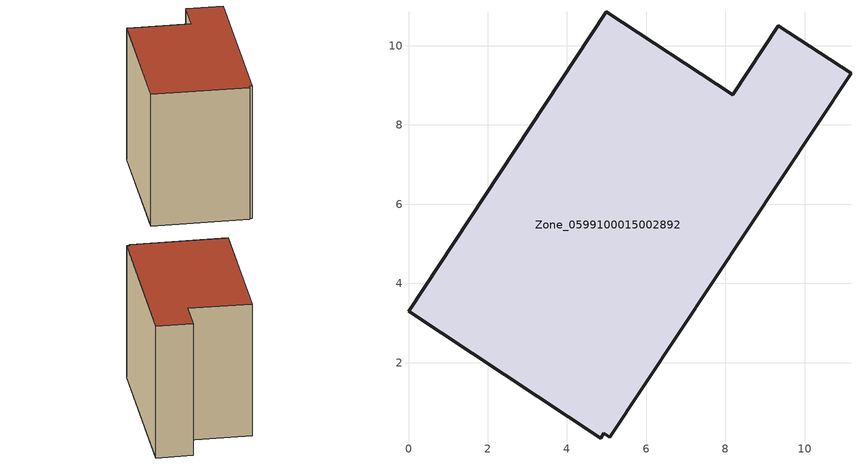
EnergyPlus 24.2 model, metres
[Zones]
Zone_0599100015002892
 floor ground (C_G): 4.93,0.22 4.85,0.1 0,3.29 5,10.85 8.18,8.76 9.33,10.51 11.17,9.3 5.08,0.12 z0.78
 wall outside (C_F): 4.85,0.1 4.93,0.22 5.08,0.12 11.17,9.3 9.33,10.51 8.18,8.76 5,10.85 0,3.29 4.85,0.1 z0.78:9.24
 roof outside (C_R): 4.93,0.22 5.08,0.12 11.17,9.3 9.33,10.51 8.18,8.76 5,10.85 0,3.29 4.85,0.1 z9.24
[BUILDING]
Pand.0599100015002892: North Axis=0; Terrain=City; Loads Convergence Tolerance Value=0.04; Temperature Convergence Tolerance Value=0.4; Solar Distribution=FullExterior; Maximum Number of Warmup Days=25; Minimum Number of Warmup Days=1
[Site:Location]
Rotterdam.The.Hague.AP_ZH_NLD Design_Conditions: Latitude=51.96; Longitude=4.45; Time Zone=1; Elevation=-4.5
[SITE:GROUNDTEMPERATURE:BUILDINGSURFACE]
18, 18, 18, 18, 18, 18, 18, 18, 18, 18, 18, 18
[MATERIAL] Thermal Absorptance=0.9; Solar Absorptance=0.7; Visible Absorptance=0.7
Name | Roughness | Thickness | Conductivity | Density | Specific Heat
G.TC.1965-1974 | MediumSmooth | 0.15 | 0.882353 | 540 | 1210
F.TC.1965-1974 | Rough | 0.3 | 0.697674 | 1920 | 840
R.TC.1965-1974 | MediumRough | 0.2 | 0.232558 | 1500 | 1000
[CONSTRUCTION]
C_G: G.TC.1965-1974
C_F: F.TC.1965-1974
C_R: R.TC.1965-1974
[ZONE]
Zone_0599100015002892: Type=1; Multiplier=1; Ceiling Height=Autocalculate; Volume=Autocalculate; Floor Area=autocalculate; Part of Total Floor Area=Yes
[ZONEINFILTRATION:DESIGNFLOWRATE]
Infil_Zone_0599100015002892: Zone or ZoneList or Space or SpaceList=Zone_0599100015002892; Schedule=AlwaysOn; Design Flow Rate Calculation Method=Flow/Area; Flow Rate per Floor Area=0.003; Constant Term Coefficient=1; Temperature Term Coefficient=0; Velocity Term Coefficient=0; Velocity Squared Term Coefficient=0
[HVACTEMPLATE:ZONE:IDEALLOADSAIRSYSTEM]
Zone_0599100015002892: Maximum Heating Supply Air Temperature=50; Minimum Cooling Supply Air Temperature=13; Maximum Heating Supply Air Humidity Ratio=0.0156; Minimum Cooling Supply Air Humidity Ratio=0.0077; Heating Limit=NoLimit; Cooling Limit=NoLimit; Dehumidification Control Type=ConstantSensibleHeatRatio; Cooling Sensible Heat Ratio=0.7; Dehumidification Setpoint=60; Humidification Control Type=None; Humidification Setpoint=30; Outdoor Air Method=None; Outdoor Air Flow Rate per Person=0.00944; Outdoor Air Flow Rate per Zone Floor Area=0; Outdoor Air Flow Rate per Zone=0; Demand Controlled Ventilation Type=None; Outdoor Air Economizer Type=NoEconomizer; Heat Recovery Type=None; Sensible Heat Recovery Effectiveness=0.7; Latent Heat Recovery Effectiveness=0.65
[ZONECONTROL:THERMOSTAT]
ThermostatControl_Zone_0599100015002892: Zone or ZoneList=Zone_0599100015002892; Control Type Schedule=DualSetpointControlType; Control 1=Thermostat_Zone_0599100015002892; Temperature Difference Between Cutout And Setpoint=0
[THERMOSTATSETPOINT:DUALSETPOINT]
Thermostat_Zone_0599100015002892: Heating Setpoint Temperature Schedule=HeatingSetpoint_Zone_0599100015002892; Cooling Setpoint Temperature Schedule=CoolingSetpoint_Zone_0599100015002892
[SCHEDULE:COMPACT]
HeatingSetpoint_Zone_0599100015002892: Through: 12/31, For: AllDays, Until: 24:00, 21
CoolingSetpoint_Zone_0599100015002892: Through: 12/31, For: AllDays, Until: 24:00, 24
DualSetpointControlType: Through: 12/31, For: AllDays, Until: 24:00, 4
AlwaysOn: Through: 12/31, For: AllDays, Until: 24:00, 1
